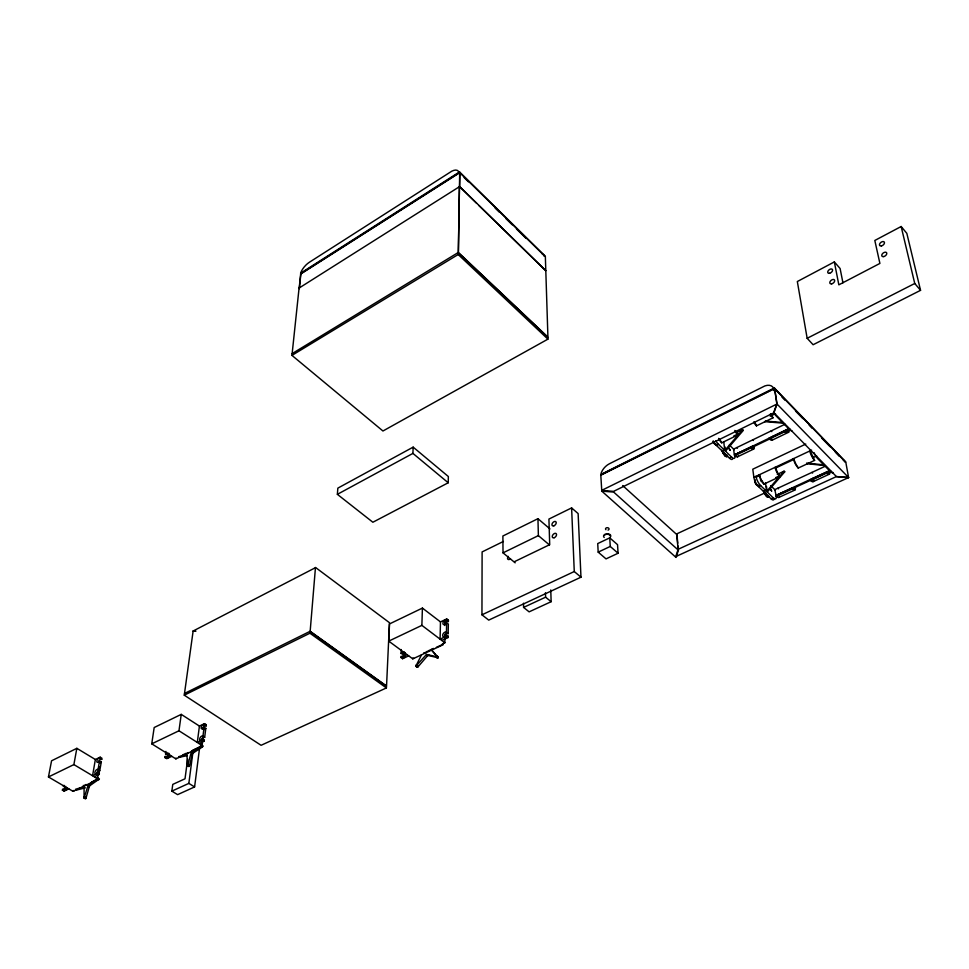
<?xml version="1.0" encoding="UTF-8"?>
<svg xmlns="http://www.w3.org/2000/svg" width="969" height="969" viewBox="0 0 969 969"><rect width="100%" height="100%" fill="white"/><g stroke="black" fill="none" stroke-linecap="round" stroke-linejoin="round"><path stroke-width="1.45" d="M514.369 561.705L549.702 544.663L548.926 519.069L571.613 507.913L578.13 513.582L580.976 577.185L488.727 620.112L481.944 614.806L482.114 551.918L503.396 541.453M734.865 455.636L750.987 447.872L750.866 446.951L753.058 447.969L753.591 445.655L734.744 454.715L734.865 455.636A7.449 2.592 63 0 0 738.16 455.902M547.909 339.15L458.18 254.52L458.216 252.715L547.848 337.333L547.909 339.15L382.949 430.999L291.96 355.393L299.082 287.975M459.463 186.714L458.361 252.437L547.921 337.115L545.341 256.276L459.706 172.058L459.463 186.399L545.813 270.714L478.856 205.452M448.09 637.505L446.394 636.209L446.418 634.877L448.114 636.173L448.09 637.505L441.791 640.436M446.467 632.333L446.648 622.776L448.344 624.072L448.162 633.629L446.273 632.163A2.701 1.672 -53.2 0 0 443.305 633.556A2.701 1.672 -53.2 0 0 443.245 636.621A2.701 1.672 -53.2 0 0 446.212 635.228L446.418 634.877M446.721 618.937L448.417 620.233L448.393 621.553L446.697 620.257L446.721 618.937L440.471 621.892L422.411 608.084L389.514 623.927L388.726 641.127L412.794 658.872L443.221 644.712L442.348 643.913L444.856 642.75L445.025 634.126M448.223 482.768L448.344 476.518L413.157 447.133L337.842 488.134L337.369 494.335L372.871 522.243L448.223 482.768L412.915 453.395L413.157 447.133M421.479 654.887L415.786 666.284L426.493 654.438L427.826 655.444L438.218 657.781L431.653 649.896M440.471 621.892L440.096 639.152L446.394 636.209M438.218 657.781L431.266 649.884M444.856 642.75L421.878 625.368L422.411 608.084M427.826 655.444L417.954 666.914L417.13 667.29L417.154 666.43M83.722 797.766L85.454 798.941L85.999 798.153L89.511 785.932L99.419 778.919L97.687 777.744L97.494 778.894L88.143 785.12L84.073 798.141L84.085 787.01L76.939 788.814M412.794 658.872L412.818 658.012L413.908 658.326M408.7 655.856L402.595 658.702L402.825 657.551A2.653 1.623 -54.2 0 0 404.23 657.515M402.595 658.702L400.887 657.454L401.118 656.304A2.665 1.623 -54.2 0 0 403.988 654.959A2.665 1.623 -54.2 0 0 404.109 651.907A2.665 1.623 -54.2 0 0 401.239 653.251L402.947 654.511A2.653 1.623 -54.2 0 1 405.405 653.021M401.033 653.603L401.202 649.533M386.401 687.942L386.474 686.222L310.068 631.485L309.923 633.217L184.267 695.173L261.085 745.294L386.401 687.942L309.923 633.217M85.333 797.935L85.72 797.378M310.165 631.279L315.47 567.434L389.465 622.692L386.546 686.028L310.165 631.279L184.498 693.477M813.669 480.212A7.377 2.362 63.3 0 1 810.641 480.551L810.496 479.631L826.823 472.097C829.21 475.597 828.979 469.686 829.852 471.418L830.712 471.019M299.203 287.938L300.705 273.73L459.9 172.3L459.657 186.557L299.033 288.084M299.312 288.689L300.814 274.397M779.439 496.479A7.292 2.471 63.5 0 1 776.363 496.358L776.23 495.45L792.194 488.085L792.339 488.994A7.34 2.422 63.4 0 0 795.331 487.346C794.483 485.59 794.568 491.598 792.157 488.049M785.98 431.023L785.835 430.103C788.209 433.737 788.257 427.874 789.117 429.606A7.57 2.435 62.8 0 1 785.98 431.023L769.471 438.969L769.338 438.049L788.439 428.867L734.345 454.994L733.606 449.119L785.011 424.228M199.02 743.526L204.193 741.091L204.35 739.819L202.448 739.056A2.471 1.344 -57.7 0 1 200.014 740.207A2.471 1.344 -57.7 0 1 200.377 737.3A2.471 1.344 -57.7 0 1 202.824 736.149L204.653 737.409L205.803 728.349L203.902 727.574A2.459 1.332 -57.5 0 1 201.479 728.736A2.459 1.332 -57.5 0 1 201.843 725.854A2.459 1.332 -57.5 0 1 204.277 724.691L206.106 725.963L206.264 724.715L204.556 723.613L199.42 726.072L181.239 714.371L154.18 727.525L151.745 743.829L175.886 758.884L201.164 747.038L201.528 744.095M199.42 726.072L197.301 742.436L202.485 740.001L202.642 738.729M202.945 736.319L204.096 727.247M204.398 724.86L204.556 723.613M192.94 750.139L200.753 746.469L200.644 747.293L200.038 746.445L202.097 745.488L203.224 736.561M187.586 759.381L185.018 778.785L172.773 784.393L171.84 791.14L177.606 794.641L194.599 786.937L199.662 747.317M171.84 791.14L188.846 783.388L192.867 752.55M151.745 743.829L178.974 730.783L181.239 714.371M184.267 695.173L193.146 630.928L195.944 631.158L193.097 631.025L315.47 567.664M175.886 758.884L175.995 758.073M171.779 756.329L166.741 758.703L165.033 757.637L165.214 756.377L166.922 757.443M169.139 753.434A2.447 1.308 -58.2 0 0 167.455 754.73L165.554 753.979L165.917 751.411M97.615 772.148L97.421 772.475A2.435 1.235 -58.7 0 1 95.144 773.565A2.435 1.235 -58.7 0 1 95.628 770.682A2.435 1.235 -58.7 0 1 97.905 769.592L99.759 770.803L101.297 761.828L99.371 761.089A2.422 1.223 -58.5 0 1 97.094 762.191A2.422 1.223 -58.5 0 1 97.578 759.333A2.422 1.223 -58.5 0 1 99.855 758.242L101.697 759.454L101.902 758.218L100.17 757.177L95.362 759.502L92.564 775.721L97.397 773.407L97.615 772.148L99.359 773.201L99.141 774.449L94.308 776.763M98.014 769.761L99.553 760.774M99.964 758.412L100.17 757.177M95.362 759.502L76.842 748.322L51.563 760.798L48.45 776.956L73.038 791.346L96.755 780.069L95.519 779.548L97.445 778.628L99.456 766.842M73.038 791.346L73.184 790.534L74.189 790.789M48.45 776.956L73.886 764.589L76.842 748.322M68.847 788.899L64.148 791.152L62.391 790.135L62.731 789.057A2.41 1.199 -59.1 0 0 64.354 788.681A2.41 1.199 -59.1 0 0 65.662 786.344M64.148 791.152L64.366 789.905M201.758 746.614L202.036 746.215M178.962 756.571L186.92 754.536L187.55 765.728L191.244 752.538L199.905 746.881M187.138 765.365L188.907 766.576L189.452 765.764L192.589 753.385L202.485 746.917L202.63 745.767M765.425 492.652L676.677 533.919L678.094 549.314L675.793 556.581L848.59 477.56L845.731 461.85L774.461 388.072L773.589 390.555M678.021 545.995L678.409 550.21L676.059 557.454L601.785 491.126L600.792 474.931L774.643 388.29L777.017 404L773.965 412.733L613.571 491.368L601.676 490.387L777.017 404M791.867 430.696A7.582 2.422 62.8 0 1 789.299 429.412L776.339 416.173A7.631 2.459 62.6 0 1 773.686 412.515L776.847 403.855L774.461 388.072M448.114 636.173L447.92 636.524A2.701 1.672 -53.2 0 1 446.418 637.856M446.648 622.776L446.455 623.128A2.689 1.659 -52.9 0 1 443.499 624.52A2.689 1.659 -52.9 0 1 443.56 621.48A2.689 1.659 -52.9 0 1 446.515 620.087L446.697 620.257M205.803 728.349L205.61 728.676A2.459 1.332 -57.5 0 1 204.774 729.56M165.554 753.979L165.735 753.664A2.447 1.308 -58.2 0 1 167.007 752.501M101.297 761.828L101.103 762.143A2.422 1.223 -58.5 0 1 100.291 763.015M99.359 773.201L99.165 773.516A2.435 1.235 -58.7 0 1 98.353 774.388M201.286 744.907L201.14 746.069L202.485 746.917M98.329 779.161L98.184 779.597M189.003 765.038L188.834 765.837L189.33 765.001M724.945 446.879L725.466 451.13L743.308 430.393L742.642 429.715L724.788 450.476L723.746 441.961M766.479 486.402L767.266 492.058L784.733 471.818L784.091 471.176L766.624 491.428L765.437 482.937M85.345 785.06L86.023 784.478M458.822 172.361L300.584 273.21A11.604 5.33 -49.2 0 1 309.39 262.248L451.772 171.198A11.204 5.317 -46.4 0 1 458.822 172.361L460.953 174.456M300.572 274.082L459.766 172.664L545.135 256.531M292.153 353.6L458.361 252.437L459.427 186.484L476.7 203.345M291.96 355.393L458.18 254.52M337.369 494.335L412.915 453.395M834.345 261.921L797.33 281.531L807.153 338.29L813.112 344.734L920.55 290.337L906.827 233.347L901.158 226.516L874.813 240.469L879.9 263.423L838.839 284.838L834.345 261.921L840.099 268.498L842.945 282.827M807.153 338.29L914.748 283.481L901.158 226.516M773.589 388.351L600.792 474.495A11.362 7.122 -46.7 0 1 609.404 463.776L764.844 385.941A11.01 7.074 -41.6 0 1 773.589 388.351L775.672 390.519M600.671 475.282L774.522 388.666L845.586 462.14M549.968 528.917L537.952 518.694L502.887 536.002L503.02 552.851L515.181 562.832M736.234 432.852L742.642 429.715M770.246 416.222L775.503 413.642M733.763 435.989L737.797 434.015L735.604 431.011M713.305 440.992A7.473 2.641 62.8 0 0 716.406 445.425L718.538 444.383L731.656 457.174A7.437 2.604 63 0 0 735.011 455.648L734.345 454.994M718.659 438.376A7.486 2.628 62.8 0 0 721.748 442.821L737.918 434.924L737.797 434.015M753.809 422.254A7.582 2.519 62.7 0 0 756.45 425.875L773.008 417.809L770.67 413.836M503.02 552.851L538.376 535.615L537.952 518.694M721.893 450.488L722.159 450.355A5.269 1.853 63 0 0 725.381 455.83L725.115 455.963A5.269 1.853 63 0 1 721.893 450.488L722.511 450.827A4.021 1.417 63 0 0 724.969 455.006L725.115 455.963M726.096 456.351L724.969 455.006L726.096 456.351A5.269 1.853 63 0 0 727.525 456.036M734.744 454.715L753.652 446.285M777.126 434.972L772.014 436.849M779.657 433.749L788.512 429.485M716.406 445.425L729.524 458.204L731.656 457.174M750.963 448.066L753.64 446.782M750.987 447.872A7.486 2.544 62.9 0 0 754.27 446.382L770.052 438.787M784.72 431.811L788.524 429.982M789.989 429.182L788.451 428.928M785.932 431.629L788.475 430.406M785.823 431.968L788.366 430.745M737.518 456.823L753.616 449.083M772.075 440.205L788.548 432.283M62.391 790.135L67.103 787.882M203.684 725.938L206.264 724.715M91.425 782.116L96.428 779.742M388.726 641.127L421.878 625.368M805.784 444.068L752.78 469.202L753.87 477.329A7.328 2.519 63.3 0 0 758.533 486.608L771.07 498.805A7.28 2.483 63.5 0 0 774.231 498.393M609.743 537.868L597.728 543.573L598.188 552.136L606.025 558.883L618.077 553.251L617.544 544.663L609.743 537.868L610.252 546.443L618.077 553.251M444.662 622.013L448.417 620.233M753.87 477.329L811.598 450.125M598.188 552.136L610.252 546.443M165.033 757.637L170.072 755.263M777.283 474.362L784.091 471.176M812.725 457.756L816.637 455.927M782.019 473.09L784.733 471.818M182.511 755.021L186.423 753.192M481.944 614.806L574.266 571.54L580.976 577.185M191.414 751.096L200.777 746.711M775.721 477.596L779.718 475.731L779.851 476.639L763.838 484.125A7.34 2.507 63.3 0 1 759.163 474.834L760.096 476.76M758.533 486.608L760.653 485.614L773.189 497.824A7.292 2.483 63.5 0 0 776.266 496.14L777.707 495.474M779.851 476.639A7.377 2.459 63.3 0 1 775.139 467.3L775.794 467.954L794.12 459.318L793.454 458.603A7.425 2.398 63.2 0 0 798.214 468.063L814.602 460.396L810.447 451.566M400.887 657.454L406.992 654.596M763.56 491.21L763.826 491.089A5.16 1.768 63.5 0 0 766.964 496.419L766.697 496.54A5.16 1.768 63.5 0 1 763.56 491.21L764.141 491.525A3.937 1.357 63.5 0 0 766.527 495.595L766.697 496.54M825.491 466.125L774.776 489.648L776.266 496.14M427.85 651.035L433.313 648.491M431.314 649.69L433.846 648.515M436.365 647.34L441.428 644.991M523.575 607.406L545.595 597.183L551.131 601.701L529.122 611.851L523.575 607.406L523.502 603.202M767.642 496.915L766.527 495.595L767.642 496.915A5.16 1.768 63.5 0 0 768.95 496.528M775.624 495.522L829.21 470.716L829.852 471.418A7.413 2.313 63.3 0 1 826.981 473.005L826.823 472.097M794.762 487.274L776.23 495.45M812.264 479.389L829.282 471.334M792.678 488.57L810.968 480.127M771.07 498.805L773.189 497.824M776.363 496.358L794.774 487.77M810.641 480.551L829.307 471.842M826.557 473.514L829.27 472.266M778.858 497.436L794.81 490.084M813.088 481.666L829.403 474.156M678.094 549.314L836.465 476.554L848.59 477.56L776.847 403.855M426.493 654.438L436.886 656.764M186.944 755.723L178.587 757.395M75.497 789.178L76.878 789.977L85.466 787.821M437.516 656.825L436.983 657.479M418.099 665.582L417.566 666.236M96.924 778.955L97.409 778.131M848.602 477.596L836.489 476.627L773.759 412.576M601.785 491.126L613.668 492.082L678.409 550.21M765.328 421.079L782.504 422.484M764.565 421.636L783.17 423.162M806.608 463.085L823.783 464.866M807.25 463.739L824.425 465.52M770.924 439.114L769.301 438.012M735.992 455.636L735.18 455.103M811.659 480.515L810.447 479.594M84.618 797.354L85.999 798.153M88.143 785.12L89.511 785.932M97.494 778.894L98.874 779.706M73.886 764.589L97.445 778.628M97.397 773.407L99.141 774.449M188.846 783.388L194.599 786.937M188.107 764.916L189.452 765.764M191.244 752.538L192.589 753.385M201.697 745.27L203.042 746.118M178.974 730.783L202.097 745.488M202.485 740.001L204.193 741.091M202.133 727.816L204.168 729.124M416.609 665.909L417.954 666.914M415.786 666.284L417.13 667.29M436.05 657.139L437.382 658.157M436.898 655.904L438.242 656.909M538.376 535.615L549.387 544.893M448.393 621.553L448.199 621.383A2.677 1.659 -52.9 0 0 445.461 622.498A2.677 1.659 -52.9 0 0 444.868 625.526M448.162 633.629L447.981 633.447A2.701 1.672 -53.2 0 0 445.449 634.295A2.701 1.672 -53.2 0 0 444.42 637.19M622.667 485.554L676.98 534.718M729.378 444.965L734.272 449.773M770.743 485.687L775.418 490.278M464.163 177.593L468.427 181.797M495.111 208.008L499.386 212.199M505.794 218.485L512.201 224.772M516.465 228.975L526.07 238.41M736.779 447.581L737.457 448.235M777.925 488.182L778.567 488.812M759.151 474.774L759.817 475.476L756.644 476.966L755.99 476.324A7.328 2.519 63.3 0 0 760.653 485.614M753.591 445.655L754.257 446.358M752.792 439.829L753.458 440.495M771.154 430.939L771.808 431.617M811.974 472.4L812.603 473.042M793.454 458.603L794.108 459.258M810.459 451.627L809.818 450.96A7.461 2.35 63.1 0 0 814.602 460.396M781.947 396.999L785.084 400.233M795.537 411.05L802.865 418.608M809.139 425.088L812.276 428.334M821.676 438.061L830.045 446.697M835.278 452.099L839.457 456.423M779.766 475.779L777.223 472.109L775.794 467.918M797.644 466.683L798.214 468.063M756.377 425.016L754.124 421.939M914.748 283.481L920.55 290.337M763.281 482.756L761.598 480.333M761.21 479.921C758.909 478.383 762.821 483.931 761.38 480.176M206.106 725.963L205.973 725.793A2.459 1.332 -57.5 0 0 203.938 726.459A2.459 1.332 -57.5 0 0 202.848 729.124M204.653 737.409L204.532 737.239A2.471 1.344 -57.7 0 0 202.279 738.136A2.471 1.344 -57.7 0 0 201.504 741.006M797.208 466.15L796.361 464.902M165.214 756.377L165.324 756.547A2.447 1.308 -58.2 0 0 167.31 755.917A2.447 1.308 -58.2 0 0 168.412 753.252M719.858 439.623L721.748 442.821M101.697 759.454L101.588 759.284A2.422 1.223 -58.5 0 0 99.916 759.696A2.422 1.223 -58.5 0 0 98.608 762.034M99.759 770.803L99.65 770.634A2.435 1.235 -58.7 0 0 97.76 771.239A2.435 1.235 -58.7 0 0 96.621 773.892M795.949 464.212L794.41 460.614M718.683 439.393L719.664 440.471L719.616 439.308M761.222 479.619L760.568 478.177M763.935 490.665L764.141 491.525M766.964 496.419L766.794 495.474A3.937 1.344 63.5 0 1 764.396 491.404M812.93 478.262L813.015 479.352M725.381 455.83L725.236 454.873A4.021 1.417 63 0 1 722.777 450.706M778.785 494.033L778.846 494.626M756.329 424.967L756.45 425.875M763.717 483.216L763.838 484.125M737.53 453.431L737.579 454.025M677.113 536.136L677.755 543.173M571.613 507.913L574.266 571.54M550.78 589.951L551.131 601.701M545.474 592.774L545.595 597.183M191.099 754.972A4.385 2.41 -58.1 0 0 193.594 751.375A4.385 2.41 -58.1 0 1 191.172 755.021M188.325 752.562A3.404 1.865 -58.1 0 1 187.695 752.949M203.769 740.643A2.471 1.344 -57.7 0 1 202.036 741.455M169.418 756.498A2.447 1.308 -58.2 0 1 169.018 756.983M168.582 757.383A2.447 1.308 -58.2 0 1 167.043 757.613M90.529 783.945A4.324 2.217 -59.1 0 1 88.821 786.78M90.008 784.066A3.355 1.72 -59.1 0 1 89.669 784.854M89.221 785.605A3.355 1.72 -59.1 0 1 88.688 786.271M85.866 784.611A3.355 1.72 -59 0 1 83.261 785.411M85.551 785.338A2.616 1.344 -59 0 1 84.739 785.447M97.917 774.655A2.435 1.235 -58.7 0 1 97.166 774.776M66.691 789.02A2.41 1.199 -59.1 0 1 65.468 790.147M65.08 790.268A2.41 1.199 -59.1 0 1 64.741 790.244M65.383 786.743A2.41 1.199 -59.1 0 0 64.996 787.216L63.251 786.198A2.41 1.199 -59.1 0 1 64.051 785.338M428.795 654.887A4.772 2.968 -53.3 0 1 426.869 655.759M427.923 654.632A3.694 2.301 -53.3 0 1 427.172 654.862M426.639 651.495A3.706 2.301 -53.3 0 1 425.936 652.113M425.185 652.561A3.706 2.301 -53.3 0 1 423.756 652.815M405.26 656.752A2.653 1.623 -54.2 0 1 404.763 657.2M510.481 558.738A2.604 1.623 -50.4 0 1 507.853 559.21A2.604 1.623 -50.4 0 1 508.289 556.363M814.081 452.68A7.473 2.338 63.1 0 0 817.897 458.858L830.263 471.491A7.425 2.301 63.3 0 0 832.916 472.436M758.061 484.96A3.173 1.09 63.4 0 1 755.566 483.616A3.173 1.09 63.4 0 1 755.226 479.897M757.201 484.96A2.435 0.836 63.4 0 1 755.578 483.107M755.323 482.538A2.435 0.836 63.4 0 1 755.263 480.576M768.32 495.559A3.937 1.344 63.5 0 1 767.315 495.849L767.048 495.971A3.937 1.357 63.5 0 0 767.836 496.019M767.848 495.692A3.634 1.248 63.5 0 1 767.496 495.692M767.06 495.474A3.634 1.248 63.5 0 1 764.723 492.01M767.836 495.583A3.634 1.248 63.5 0 1 765.28 493.827M764.832 492.991A3.634 1.248 63.5 0 1 764.456 492.131M768.696 496.649A5.16 1.768 63.5 0 1 767.375 497.036M772.681 439.308A7.534 2.483 62.9 0 1 769.471 438.969M773.008 417.809A7.619 2.471 62.6 0 1 770.355 414.138M737.918 434.924A7.534 2.58 62.7 0 1 734.817 430.454M718.538 444.383A7.486 2.641 62.8 0 1 715.897 440.81M732.685 458.87A7.425 2.604 63 0 1 729.524 458.204M716.03 444.371A3.234 1.151 62.8 0 1 714.637 444.056A3.234 1.151 62.8 0 1 712.966 441.367M715.643 443.766A2.483 0.884 62.8 0 1 713.85 442.567M726.859 455.03A4.021 1.417 63 0 1 725.781 455.273L725.515 455.406A4.021 1.417 63 0 0 726.35 455.491M726.629 454.921A3.706 1.308 63 0 1 724.994 454.437A3.706 1.308 63 0 1 723.104 451.312M726.362 455.055A3.706 1.308 63 0 1 723.673 453.177M723.213 452.329A3.706 1.308 63 0 1 722.838 451.445M727.259 456.157A5.269 1.853 63 0 1 725.829 456.484M844.338 461.147A10.586 7.28 -40.2 0 1 844.677 461.825M842.751 459.524A10.586 7.28 -40.2 0 1 843.89 460.529M605.94 529.728A1.756 1.26 2.4 0 1 606.291 527.899A1.756 1.26 2.4 0 1 608.823 528.359A1.756 1.26 2.4 0 1 608.023 530.104M609.925 537.444A3.61 2.289 -2.6 0 0 610.107 534.646L609.465 534.234A3.61 2.289 -2.6 0 0 604.717 534.44A3.61 2.289 -2.6 0 0 604.22 537.456M604.62 535.385A2.786 1.768 -2.6 0 1 605.019 534.973M606.194 534.416A2.786 1.768 -2.6 0 1 608.326 534.416M608.944 534.646A2.786 1.768 -2.6 0 1 609.78 535.372M544.009 255.622A10.756 5.705 -45.7 0 1 544.215 256.228M542.301 254.011A10.756 5.705 -45.7 0 1 542.846 254.29M543.306 254.653A10.756 5.705 -45.7 0 1 543.706 255.101M188.034 764.299L187.417 764.965L188.034 764.299M83.952 797.124L84.545 796.591L83.952 797.124M436.486 656.086L435.759 656.716L436.486 656.086M416.246 665.122L417.009 664.673L416.246 665.122M771.651 491.053L770.452 489.127L771.651 491.053M730.202 450.355L728.967 448.381L730.202 450.355M829.621 273.27A2.798 1.696 -39 0 0 832.468 269.6A2.798 1.696 -39 0 0 828.374 270.533A2.798 1.696 -39 0 0 829.621 273.27M881.463 245.908A2.871 1.744 -37.4 0 0 884.346 242.189A2.871 1.744 -37.4 0 0 880.082 243.195A2.871 1.744 -37.4 0 0 881.463 245.908M883.752 256.591A2.883 1.768 -37.4 0 0 886.659 252.836A2.883 1.768 -37.4 0 0 882.371 253.83A2.883 1.768 -37.4 0 0 883.752 256.591M831.705 283.832A2.81 1.72 -38.9 0 0 834.575 280.138A2.81 1.72 -38.9 0 0 830.445 281.058A2.81 1.72 -38.9 0 0 831.705 283.832M553.929 525.804A2.641 1.647 -48.9 0 0 556.012 521.928A2.641 1.647 -48.9 0 0 552.318 523.369A2.641 1.647 -48.9 0 0 553.929 525.804M554.244 537.71A2.653 1.672 -49.1 0 0 556.327 533.798A2.653 1.672 -49.1 0 0 552.621 535.227A2.653 1.672 -49.1 0 0 554.244 537.71"/></g></svg>
